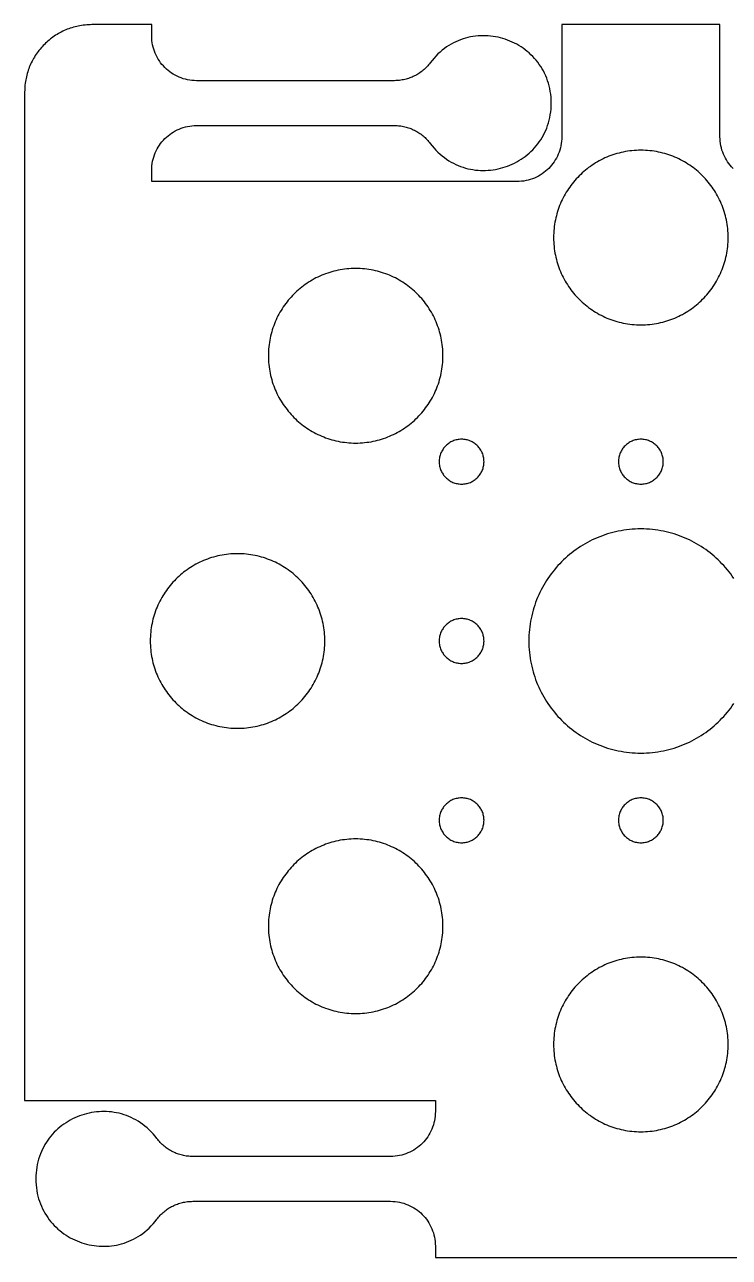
# Model space of a CAD drawing. Extents: x -13 to 43.9, y 40.3 to 95.3.
# Drawn here: x -13 to 18.4, y 40.3 to 95.3 of the extents above; entities that cross this region are included whole.
import ezdxf

# ---------------------------------------------------------------- set-up
doc = ezdxf.new("R2010")
doc.units = 0
doc.layers.get('0').update_dxf_attribs({"linetype": 'CONTINUOUS'})

msp = doc.modelspace()

# ---------------------------------------------------------------- linework, layer by layer
at = {"color": 7}
for points in [[(-7.328427, 94.749997), (-7.328427, 95.249997), (-10, 95.25)], [(5.328427, 40.750007), (5.328427, 40.250007), (33.896, 40.250007), (33.896, 47.250007), (40.796, 47.250007), (40.796, 60.300007), (43.896, 60.300007), (43.896, 75.200007), (40.796, 75.200007), (40.796, 95.250007), (36.328427, 95.250007), (36.328427, 94.750007)], [(18.028427, 90.250004), (18.028427, 95.250004), (10.971573, 95.250004), (10.971573, 90.250004)], [(3.5, 92.75), (-5.328427, 92.75)], [(-13, 92.25), (-13, 47.25), (5.328427, 47.25), (5.328427, 46.75)], [(-5.328427, 90.749997), (3.5, 90.749997)], [(8.971573, 88.25), (-7.328427, 88.25), (-7.328427, 88.75)], [(3.328427, 44.75), (-5.5, 44.75)], [(-5.5, 42.750004), (3.328427, 42.750004)]]:
    msp.add_lwpolyline(points, dxfattribs=at)
for points in [[(18.394997, 85.749997), (18.395, 85.75)], [(5.667078, 80.477922), (5.667078, 80.477922)], [(7.5, 75.75), (7.5, 75.75)], [(15.5, 75.75), (15.5, 75.75)], [(0.395, 67.75), (0.395, 67.75)], [(7.5, 67.75), (7.5, 67.75)], [(7.5, 59.75), (7.5, 59.75)], [(15.5, 59.75), (15.5, 59.75)], [(5.667078, 55.022078), (5.667078, 55.022078)], [(18.394997, 49.75), (18.395, 49.75)]]:
    msp.add_lwpolyline(points, close=True, dxfattribs=at)
for points in [[(-10.604605, 95.18905), (-10.799897, 95.14909), (-10.988278, 95.09015), (-11.167735, 95.014244)], [(-10, 95.25), (-10.207107, 95.25), (-10.409312, 95.22901), (-10.604605, 95.18905)], [(-11.677328, 94.737646), (-11.836929, 94.629822), (-11.985597, 94.507043), (-12.12132, 94.371319)], [(-11.167735, 95.014244), (-11.347193, 94.938344), (-11.517727, 94.84547), (-11.677328, 94.737646)], [(-7.287794, 94.346927), (-7.314436, 94.477122), (-7.328427, 94.611926), (-7.328427, 94.749997)], [(6.673581, 94.647297), (6.379921, 94.565003), (6.094656, 94.434852), (5.828741, 94.253188)], [(7.568788, 94.754269), (7.269295, 94.76403), (6.967241, 94.729592), (6.673581, 94.647297)], [(8.44863, 94.596045), (8.165214, 94.690545), (7.868282, 94.744508), (7.568788, 94.754269)], [(-12.12132, 94.371319), (-12.257044, 94.235596), (-12.379823, 94.086928), (-12.487647, 93.927327)], [(-7.171257, 93.971507), (-7.22186, 94.091145), (-7.261152, 94.216732), (-7.287794, 94.346927)], [(5.828741, 94.253188), (5.562826, 94.071524), (5.31626, 93.838347), (5.1, 93.55)], [(9.247375, 94.194565), (9.001946, 94.366496), (8.732046, 94.501542), (8.44863, 94.596045)], [(9.899289, 93.57177), (9.71376, 93.813816), (9.492803, 94.022633), (9.247375, 94.194565)], [(-12.487647, 93.927327), (-12.595471, 93.767726), (-12.688341, 93.597192), (-12.764245, 93.417734)], [(-6.986859, 93.631778), (-7.058742, 93.738179), (-7.120655, 93.851868), (-7.171257, 93.971507)], [(-6.742641, 93.335783), (-6.833123, 93.426263), (-6.914976, 93.525377), (-6.986859, 93.631778)], [(5.1, 93.55), (5.052786, 93.487049), (5.002212, 93.427335), (4.948626, 93.371033)], [(10.338642, 92.749601), (10.234921, 93.054448), (10.084819, 93.329724), (9.899289, 93.57177)], [(-12.764245, 93.417734), (-12.840145, 93.238277), (-12.899088, 93.049896), (-12.939051, 92.854604)], [(-6.446646, 93.091566), (-6.553047, 93.163446), (-6.652159, 93.245301), (-6.742641, 93.335783)], [(-6.106917, 92.907167), (-6.226556, 92.957767), (-6.340246, 93.019683), (-6.446646, 93.091566)], [(4.394427, 92.961146), (4.325903, 92.926886), (4.255411, 92.896556), (4.183301, 92.870336)], [(4.59375, 93.075561), (4.529509, 93.033601), (4.462952, 92.995411), (4.394427, 92.961146)], [(4.77918, 93.212539), (4.719918, 93.163235), (4.657991, 93.117518), (4.59375, 93.075561)], [(4.948626, 93.371033), (4.89504, 93.314732), (4.838442, 93.261842), (4.77918, 93.212539)], [(-12.939051, 92.854604), (-12.979013, 92.659312), (-13, 92.457107), (-13, 92.25)], [(-5.731497, 92.79063), (-5.861692, 92.81727), (-5.987279, 92.85656), (-6.106917, 92.907167)], [(-5.328427, 92.75), (-5.466498, 92.75), (-5.601302, 92.76399), (-5.731497, 92.79063)], [(3.733998, 92.763716), (3.656805, 92.754631), (3.578689, 92.75), (3.5, 92.75)], [(3.962461, 92.804176), (3.887461, 92.786346), (3.811191, 92.772806), (3.733998, 92.763716)], [(4.183301, 92.870336), (4.111191, 92.844116), (4.037461, 92.822006), (3.962461, 92.804176)], [(10.4997, 91.75), (10.4997, 92.110335), (10.44236, 92.444754), (10.338642, 92.749601)], [(10.338642, 90.750399), (10.442362, 91.055246), (10.4997, 91.389665), (10.4997, 91.75)], [(9.899289, 89.92823), (10.084819, 90.170276), (10.234921, 90.445552), (10.338642, 90.750399)], [(-6.742641, 90.164214), (-6.652159, 90.254694), (-6.553047, 90.336549), (-6.446646, 90.408431)], [(-6.446646, 90.408431), (-6.340245, 90.480311), (-6.226556, 90.542227), (-6.106917, 90.59283)], [(-6.106917, 90.59283), (-5.987279, 90.64343), (-5.861692, 90.68272), (-5.731497, 90.709367)], [(-5.731497, 90.709367), (-5.601302, 90.736007), (-5.466498, 90.749997), (-5.328427, 90.749997)], [(3.5, 90.749997), (3.578689, 90.749997), (3.656805, 90.745397), (3.733998, 90.736277)], [(3.733998, 90.736277), (3.811191, 90.727177), (3.887461, 90.713647), (3.962461, 90.695817)], [(3.962461, 90.695817), (4.037461, 90.677987), (4.111191, 90.655877), (4.183301, 90.629657)], [(4.183301, 90.629657), (4.255411, 90.603437), (4.325903, 90.573107), (4.394427, 90.538847)], [(4.394427, 90.538847), (4.462951, 90.504587), (4.529509, 90.466387), (4.59375, 90.424432)], [(4.59375, 90.424432), (4.657991, 90.382472), (4.719918, 90.336762), (4.77918, 90.287454)], [(4.77918, 90.287454), (4.838442, 90.238154), (4.89504, 90.185261), (4.948626, 90.12896)], [(10.971573, 90.250004), (10.971573, 90.111933), (10.957583, 89.977129), (10.930943, 89.846934)], [(18.069057, 89.846934), (18.042417, 89.977129), (18.028427, 90.111933), (18.028427, 90.250004)], [(-7.171257, 89.52849), (-7.120654, 89.648129), (-7.058741, 89.761818), (-6.986858, 89.868219)], [(-6.986858, 89.868219), (-6.914975, 89.97462), (-6.833123, 90.073731), (-6.742641, 90.164214)], [(4.948626, 90.12896), (5.002212, 90.072665), (5.052786, 90.012951), (5.1, 89.95)], [(5.1, 89.95), (5.31626, 89.661653), (5.562826, 89.428476), (5.828741, 89.246812)], [(9.247375, 89.305435), (9.492803, 89.477367), (9.71376, 89.686184), (9.899289, 89.92823)], [(10.930943, 89.846934), (10.904303, 89.716739), (10.865013, 89.591152), (10.814406, 89.471514)], [(18.185594, 89.471514), (18.134994, 89.591152), (18.095694, 89.716739), (18.069057, 89.846934)], [(-7.328427, 88.75), (-7.328427, 88.888071), (-7.314436, 89.022875), (-7.287794, 89.15307)], [(-7.287794, 89.15307), (-7.261152, 89.283265), (-7.22186, 89.408852), (-7.171257, 89.52849)], [(5.828741, 89.246812), (6.094656, 89.065148), (6.379921, 88.934997), (6.673581, 88.852703)], [(8.44863, 88.903955), (8.732046, 88.998455), (9.001946, 89.133504), (9.247375, 89.305435)], [(10.630007, 89.131785), (10.558127, 89.025384), (10.476272, 88.926273), (10.385789, 88.83579)], [(10.814406, 89.471514), (10.763806, 89.351875), (10.70189, 89.238186), (10.630007, 89.131785)], [(12.98389, 89.338915), (12.750895, 89.240365), (12.529484, 89.11979), (12.322268, 88.979798)], [(13.715022, 89.56587), (13.461467, 89.51399), (13.216886, 89.437463), (12.98389, 89.338915)], [(14.5, 89.645), (14.231106, 89.645), (13.968577, 89.61775), (13.715022, 89.56587)], [(15.284981, 89.565867), (15.031423, 89.617752), (14.768894, 89.645), (14.5, 89.645)], [(16.016113, 89.338912), (15.783117, 89.437462), (15.538536, 89.513983), (15.284981, 89.565867)], [(16.677735, 88.979795), (16.470519, 89.119787), (16.249108, 89.240363), (16.016113, 89.338912)], [(18.369993, 89.131785), (18.298113, 89.238186), (18.236197, 89.351875), (18.185594, 89.471514)], [(18.614211, 88.83579), (18.523731, 88.92627), (18.441876, 89.025384), (18.369993, 89.131785)], [(6.673581, 88.852703), (6.967241, 88.770413), (7.269295, 88.73597), (7.568788, 88.745731)], [(7.568788, 88.745731), (7.868282, 88.755531), (8.165214, 88.809451), (8.44863, 88.903955)], [(10.089795, 88.591573), (9.983391, 88.519686), (9.869701, 88.457773), (9.750063, 88.40717)], [(10.385789, 88.83579), (10.295309, 88.74531), (10.196196, 88.663455), (10.089795, 88.591573)], [(12.322268, 88.979798), (12.115053, 88.839806), (11.922033, 88.680398), (11.745819, 88.504184)], [(17.254184, 88.504181), (17.07797, 88.680395), (16.88495, 88.839803), (16.677735, 88.979795)], [(9.374643, 88.290633), (9.244447, 88.263991), (9.109644, 88.25), (8.971573, 88.25)], [(9.750063, 88.40717), (9.630425, 88.356567), (9.504838, 88.317275), (9.374643, 88.290633)], [(11.745819, 88.504184), (11.569605, 88.327967), (11.410197, 88.134947), (11.270205, 87.927732)], [(17.729798, 87.927732), (17.589806, 88.134947), (17.430398, 88.327967), (17.254184, 88.504181)], [(11.270205, 87.927732), (11.130213, 87.720516), (11.009637, 87.499105), (10.911088, 87.26611)], [(18.088915, 87.26611), (17.990365, 87.499105), (17.86979, 87.720516), (17.729798, 87.927732)], [(10.911088, 87.26611), (10.81254, 87.033114), (10.736017, 86.788533), (10.684133, 86.534978)], [(18.31587, 86.534978), (18.26399, 86.788533), (18.187463, 87.033114), (18.088915, 87.26611)], [(10.684133, 86.534978), (10.632248, 86.281423), (10.605, 86.018894), (10.605, 85.75)], [(18.395, 85.75), (18.395, 86.018894), (18.36775, 86.281423), (18.31587, 86.534978)], [(10.605, 85.75), (10.605, 85.481106), (10.63225, 85.218577), (10.68413, 84.965022)], [(18.315867, 84.965019), (18.367747, 85.218574), (18.394997, 85.481103), (18.394997, 85.749997)], [(10.68413, 84.965022), (10.73601, 84.711467), (10.812537, 84.466886), (10.911085, 84.23389)], [(18.088912, 84.233887), (18.187462, 84.466883), (18.263983, 84.711464), (18.315867, 84.965019)], [(0.987099, 84.293789), (0.733544, 84.241909), (0.488963, 84.165382), (0.255968, 84.066834)], [(1.772078, 84.372919), (1.503184, 84.372919), (1.240654, 84.345669), (0.987099, 84.293789)], [(2.557056, 84.293789), (2.303501, 84.345669), (2.040971, 84.372919), (1.772078, 84.372919)], [(3.288187, 84.066834), (3.055192, 84.165384), (2.810611, 84.241905), (2.557056, 84.293789)], [(10.911085, 84.23389), (11.009635, 84.000895), (11.13021, 83.779484), (11.270202, 83.572268)], [(17.729795, 83.572265), (17.869787, 83.779481), (17.990363, 84.000892), (18.088912, 84.233887)], [(-0.405654, 83.707717), (-0.612869, 83.567725), (-0.805889, 83.408317), (-0.982103, 83.232103)], [(0.255968, 84.066834), (0.022972, 83.968284), (-0.198439, 83.847709), (-0.405654, 83.707717)], [(3.949809, 83.707717), (3.742594, 83.847709), (3.521183, 83.968285), (3.288187, 84.066834)], [(4.526258, 83.232103), (4.350044, 83.408317), (4.157024, 83.567725), (3.949809, 83.707717)], [(-0.982103, 83.232103), (-1.158317, 83.055889), (-1.317726, 82.862869), (-1.457718, 82.655654)], [(5.001873, 82.655654), (4.861881, 82.862869), (4.702472, 83.055889), (4.526258, 83.232103)], [(11.270202, 83.572268), (11.410194, 83.365053), (11.569602, 83.172033), (11.745816, 82.995819)], [(17.254181, 82.995816), (17.430395, 83.17203), (17.589803, 83.36505), (17.729795, 83.572265)], [(-1.457718, 82.655654), (-1.59771, 82.448438), (-1.718285, 82.227027), (-1.816834, 81.994032)], [(5.360989, 81.994032), (5.26244, 82.227027), (5.141865, 82.448438), (5.001873, 82.655654)], [(11.745816, 82.995819), (11.92203, 82.819605), (12.11505, 82.660197), (12.322265, 82.520205)], [(12.322265, 82.520205), (12.529481, 82.380213), (12.750892, 82.259637), (12.983887, 82.161088)], [(16.01611, 82.161085), (16.249105, 82.259635), (16.470516, 82.38021), (16.677732, 82.520202)], [(16.677732, 82.520202), (16.884947, 82.660194), (17.077967, 82.819602), (17.254181, 82.995816)], [(-1.816834, 81.994032), (-1.915383, 81.761036), (-1.991905, 81.516455), (-2.04379, 81.2629)], [(5.587945, 81.2629), (5.53606, 81.516455), (5.459538, 81.761036), (5.360989, 81.994032)], [(12.983887, 82.161088), (13.216883, 82.062538), (13.461464, 81.986017), (13.715019, 81.934133)], [(15.284978, 81.93413), (15.538533, 81.98601), (15.783114, 82.062537), (16.01611, 82.161085)], [(13.715019, 81.934133), (13.968577, 81.882248), (14.231106, 81.855), (14.5, 81.855)], [(14.5, 81.855), (14.768894, 81.855), (15.031423, 81.88225), (15.284978, 81.93413)], [(-2.04379, 81.2629), (-2.095675, 81.009345), (-2.122923, 80.746816), (-2.122923, 80.477922)], [(5.667078, 80.477922), (5.667078, 80.746816), (5.63983, 81.009345), (5.587945, 81.2629)], [(-2.122923, 80.477922), (-2.122923, 80.209028), (-2.095675, 79.946499), (-2.04379, 79.692944)], [(5.587945, 79.692944), (5.63983, 79.946499), (5.667078, 80.209028), (5.667078, 80.477922)], [(-2.04379, 79.692944), (-1.991905, 79.439389), (-1.915383, 79.194808), (-1.816834, 78.961812)], [(5.360989, 78.961812), (5.459538, 79.194808), (5.53606, 79.439389), (5.587945, 79.692944)], [(-1.816834, 78.961812), (-1.718285, 78.728817), (-1.59771, 78.507406), (-1.457718, 78.30019)], [(5.001873, 78.30019), (5.141865, 78.507406), (5.26244, 78.728817), (5.360989, 78.961812)], [(-1.457718, 78.30019), (-1.317726, 78.092975), (-1.158317, 77.899955), (-0.982103, 77.723741)], [(4.526258, 77.723741), (4.702473, 77.899955), (4.861881, 78.092975), (5.001873, 78.30019)], [(-0.982103, 77.723741), (-0.805889, 77.547527), (-0.612869, 77.388119), (-0.405654, 77.248127)], [(3.949809, 77.248127), (4.157024, 77.388119), (4.350044, 77.547527), (4.526258, 77.723741)], [(-0.405654, 77.248127), (-0.198439, 77.108135), (0.022972, 76.987559), (0.255968, 76.88901)], [(3.288187, 76.88901), (3.521183, 76.98756), (3.742594, 77.108135), (3.949809, 77.248127)], [(0.255968, 76.88901), (0.488963, 76.79046), (0.733544, 76.713939), (0.987099, 76.662055)], [(0.987099, 76.662055), (1.240654, 76.610175), (1.503184, 76.582925), (1.772078, 76.582925)], [(1.772078, 76.582925), (2.040971, 76.582925), (2.303501, 76.610175), (2.557056, 76.662055)], [(2.557056, 76.662055), (2.810611, 76.713935), (3.055192, 76.790462), (3.288187, 76.88901)], [(5.792893, 76.457101), (5.747652, 76.411861), (5.706725, 76.362301), (5.670784, 76.309104)], [(5.940891, 76.57921), (5.88769, 76.54327), (5.838134, 76.50234), (5.792893, 76.457101)], [(6.110755, 76.67141), (6.050936, 76.64611), (5.994091, 76.61515), (5.940891, 76.57921)], [(6.298465, 76.72968), (6.233367, 76.71636), (6.170574, 76.69671), (6.110755, 76.67141)], [(6.5, 76.75), (6.430964, 76.75), (6.363563, 76.743), (6.298465, 76.72968)], [(6.701535, 76.729686), (6.636437, 76.743004), (6.569036, 76.75), (6.5, 76.75)], [(6.889245, 76.671416), (6.829426, 76.696716), (6.766633, 76.716366), (6.701535, 76.729686)], [(7.05911, 76.579216), (7.00591, 76.615156), (6.949065, 76.646116), (6.889245, 76.671416)], [(7.207107, 76.457107), (7.161866, 76.502347), (7.11231, 76.543277), (7.05911, 76.579216)], [(7.329216, 76.30911), (7.293275, 76.36231), (7.252348, 76.411866), (7.207107, 76.457107)], [(13.792893, 76.457101), (13.747653, 76.411861), (13.706723, 76.362301), (13.670784, 76.309104)], [(13.94089, 76.57921), (13.88769, 76.54327), (13.838134, 76.50234), (13.792893, 76.457101)], [(14.110755, 76.67141), (14.050935, 76.64611), (13.994091, 76.61515), (13.94089, 76.57921)], [(14.298465, 76.72968), (14.233365, 76.71636), (14.170574, 76.69671), (14.110755, 76.67141)], [(14.5, 76.75), (14.43096, 76.75), (14.363563, 76.743), (14.298465, 76.72968)], [(14.701529, 76.729686), (14.636437, 76.743004), (14.569036, 76.75), (14.5, 76.75)], [(14.889239, 76.671416), (14.829419, 76.696716), (14.766626, 76.716366), (14.701529, 76.729686)], [(15.059104, 76.579216), (15.005904, 76.615156), (14.949058, 76.646116), (14.889239, 76.671416)], [(15.207101, 76.457107), (15.161861, 76.502347), (15.112301, 76.543277), (15.059104, 76.579216)], [(15.32921, 76.30911), (15.29327, 76.36231), (15.25234, 76.411866), (15.207101, 76.457107)], [(5.520316, 75.951529), (5.506996, 75.886437), (5.5, 75.819036), (5.5, 75.75)], [(5.578585, 76.139239), (5.553284, 76.079419), (5.533637, 76.016626), (5.520316, 75.951529)], [(5.670784, 76.309104), (5.634843, 76.255904), (5.603886, 76.199058), (5.578585, 76.139239)], [(7.421415, 76.139245), (7.396114, 76.199065), (7.365157, 76.255909), (7.329216, 76.30911)], [(7.479684, 75.951535), (7.466363, 76.016635), (7.446717, 76.079426), (7.421415, 76.139245)], [(7.5, 75.75), (7.5, 75.81904), (7.493, 75.886437), (7.479684, 75.951535)], [(13.520314, 75.951529), (13.506996, 75.886437), (13.5, 75.819036), (13.5, 75.75)], [(13.578584, 76.139239), (13.553284, 76.079419), (13.533634, 76.016626), (13.520314, 75.951529)], [(13.670784, 76.309104), (13.634844, 76.255904), (13.603884, 76.199058), (13.578584, 76.139239)], [(15.42141, 76.139245), (15.39611, 76.199065), (15.36515, 76.255909), (15.32921, 76.30911)], [(15.47968, 75.951535), (15.46636, 76.016635), (15.44671, 76.079426), (15.42141, 76.139245)], [(15.5, 75.75), (15.5, 75.81904), (15.493, 75.886437), (15.47968, 75.951535)], [(5.5, 75.75), (5.5, 75.68096), (5.507, 75.613563), (5.520316, 75.548465)], [(5.520316, 75.548465), (5.533637, 75.483365), (5.553283, 75.420574), (5.578585, 75.360755)], [(5.578585, 75.360755), (5.603886, 75.300935), (5.634843, 75.244091), (5.670784, 75.19089)], [(7.329216, 75.190896), (7.365157, 75.244096), (7.396114, 75.300942), (7.421415, 75.360761)], [(7.421415, 75.360761), (7.446716, 75.420581), (7.466363, 75.483374), (7.479684, 75.548471)], [(7.479684, 75.548471), (7.493004, 75.613563), (7.5, 75.680964), (7.5, 75.75)], [(13.5, 75.75), (13.5, 75.68096), (13.507, 75.613563), (13.52032, 75.548465)], [(13.52032, 75.548465), (13.53364, 75.483365), (13.55329, 75.420574), (13.57859, 75.360755)], [(13.57859, 75.360755), (13.60389, 75.300935), (13.63485, 75.244091), (13.67079, 75.19089)], [(15.329216, 75.190896), (15.365156, 75.244096), (15.396116, 75.300942), (15.421416, 75.360761)], [(15.421416, 75.360761), (15.446716, 75.420581), (15.466366, 75.483374), (15.479686, 75.548471)], [(15.479686, 75.548471), (15.493004, 75.613563), (15.5, 75.680964), (15.5, 75.75)], [(5.670784, 75.19089), (5.706725, 75.13769), (5.747652, 75.088134), (5.792893, 75.042893)], [(5.792893, 75.042893), (5.838134, 74.997653), (5.88769, 74.956723), (5.94089, 74.920784)], [(5.94089, 74.920784), (5.99409, 74.884844), (6.050935, 74.853884), (6.110755, 74.828584)], [(6.110755, 74.828584), (6.170574, 74.803284), (6.233367, 74.783634), (6.298465, 74.770314)], [(6.701535, 74.77032), (6.766633, 74.78364), (6.829426, 74.80329), (6.889245, 74.82859)], [(6.889245, 74.82859), (6.949064, 74.85389), (7.005909, 74.88485), (7.059109, 74.92079)], [(7.059109, 74.92079), (7.11231, 74.95673), (7.161866, 74.99766), (7.207107, 75.042899)], [(7.207107, 75.042899), (7.252348, 75.088139), (7.293275, 75.137699), (7.329216, 75.190896)], [(13.67079, 75.19089), (13.70673, 75.13769), (13.74766, 75.088134), (13.792899, 75.042893)], [(13.792899, 75.042893), (13.838139, 74.997653), (13.887699, 74.956723), (13.940896, 74.920784)], [(13.940896, 74.920784), (13.994096, 74.884844), (14.050942, 74.853884), (14.110761, 74.828584)], [(14.110761, 74.828584), (14.170581, 74.803284), (14.233374, 74.783634), (14.298471, 74.770314)], [(14.701535, 74.77032), (14.766635, 74.78364), (14.829426, 74.80329), (14.889245, 74.82859)], [(14.889245, 74.82859), (14.949065, 74.85389), (15.005909, 74.88485), (15.05911, 74.92079)], [(15.05911, 74.92079), (15.11231, 74.95673), (15.161866, 74.99766), (15.207107, 75.042899)], [(15.207107, 75.042899), (15.252347, 75.088139), (15.293277, 75.137699), (15.329216, 75.190896)], [(6.298465, 74.770314), (6.363563, 74.756996), (6.430964, 74.75), (6.5, 74.75)], [(6.5, 74.75), (6.569036, 74.75), (6.636437, 74.757), (6.701535, 74.77032)], [(14.298471, 74.770314), (14.363563, 74.756996), (14.430964, 74.75), (14.5, 74.75)], [(14.5, 74.75), (14.56904, 74.75), (14.636437, 74.757), (14.701535, 74.77032)], [(13.492326, 72.648418), (13.166838, 72.581818), (12.85287, 72.483582), (12.553774, 72.357075)], [(14.5, 72.75), (14.154822, 72.75), (13.817814, 72.71502), (13.492326, 72.648418)], [(15.507674, 72.648418), (15.182186, 72.715022), (14.845178, 72.75), (14.5, 72.75)], [(16.446226, 72.357075), (16.14713, 72.483582), (15.833162, 72.581813), (15.507674, 72.648418)], [(12.553774, 72.357075), (12.254678, 72.230568), (11.970454, 72.075786), (11.704452, 71.896079)], [(17.295548, 71.896079), (17.029546, 72.075786), (16.745322, 72.230568), (16.446226, 72.357075)], [(-4.284978, 71.56587), (-4.538533, 71.51399), (-4.783114, 71.437463), (-5.01611, 71.338915)], [(-3.5, 71.645), (-3.768894, 71.645), (-4.031423, 71.61775), (-4.284978, 71.56587)], [(-2.715022, 71.565867), (-2.968577, 71.617752), (-3.231106, 71.645), (-3.5, 71.645)], [(-1.98389, 71.338912), (-2.216886, 71.437462), (-2.461467, 71.513983), (-2.715022, 71.565867)], [(11.704452, 71.896079), (11.438451, 71.716371), (11.190672, 71.511739), (10.964466, 71.285534)], [(18.035534, 71.285534), (17.809328, 71.511739), (17.561549, 71.716371), (17.295548, 71.896079)], [(-5.677732, 70.979798), (-5.884947, 70.839806), (-6.077967, 70.680398), (-6.254181, 70.504184)], [(-5.01611, 71.338915), (-5.249105, 71.240365), (-5.470516, 71.11979), (-5.677732, 70.979798)], [(-1.322269, 70.979795), (-1.529484, 71.119787), (-1.750895, 71.240363), (-1.98389, 71.338912)], [(-0.745819, 70.504181), (-0.922033, 70.680395), (-1.115053, 70.839803), (-1.322269, 70.979795)], [(10.964466, 71.285534), (10.738261, 71.059328), (10.533629, 70.811549), (10.353921, 70.545548)], [(18.646079, 70.545548), (18.466371, 70.811549), (18.261739, 71.059328), (18.035534, 71.285534)], [(-6.254181, 70.504184), (-6.430395, 70.327967), (-6.589803, 70.134947), (-6.729795, 69.927732)], [(-0.270205, 69.927732), (-0.410197, 70.134947), (-0.569605, 70.327967), (-0.745819, 70.504181)], [(10.353921, 70.545548), (10.174214, 70.279546), (10.019432, 69.995322), (9.892925, 69.696226)], [(-6.729795, 69.927732), (-6.869787, 69.720516), (-6.990363, 69.499105), (-7.088912, 69.26611)], [(0.088912, 69.26611), (-0.009637, 69.499105), (-0.130213, 69.720516), (-0.270205, 69.927732)], [(9.892925, 69.696226), (9.766418, 69.39713), (9.668187, 69.083162), (9.601582, 68.757674)], [(-7.088912, 69.26611), (-7.187461, 69.033114), (-7.263983, 68.788533), (-7.315867, 68.534978)], [(0.315867, 68.534978), (0.263982, 68.788533), (0.18746, 69.033114), (0.088912, 69.26611)], [(9.601582, 68.757674), (9.534978, 68.432186), (9.5, 68.095178), (9.5, 67.75)], [(-7.315867, 68.534978), (-7.367752, 68.281423), (-7.395, 68.018894), (-7.395, 67.75)], [(0.395, 67.75), (0.395, 68.018894), (0.367752, 68.281423), (0.315867, 68.534978)], [(5.670784, 68.309104), (5.634843, 68.255904), (5.603886, 68.199058), (5.578585, 68.139239)], [(5.792893, 68.457101), (5.747652, 68.411861), (5.706725, 68.362301), (5.670784, 68.309104)], [(5.940891, 68.57921), (5.88769, 68.54327), (5.838134, 68.50234), (5.792893, 68.457101)], [(6.110755, 68.67141), (6.050936, 68.64611), (5.994091, 68.61515), (5.940891, 68.57921)], [(6.298465, 68.72968), (6.233367, 68.71636), (6.170574, 68.69671), (6.110755, 68.67141)], [(6.5, 68.75), (6.430964, 68.75), (6.363563, 68.743), (6.298465, 68.72968)], [(6.701535, 68.729686), (6.636437, 68.743004), (6.569036, 68.75), (6.5, 68.75)], [(6.889245, 68.671416), (6.829426, 68.696716), (6.766633, 68.716366), (6.701535, 68.729686)], [(7.05911, 68.579216), (7.00591, 68.615156), (6.949065, 68.646116), (6.889245, 68.671416)], [(7.207107, 68.457107), (7.161866, 68.502347), (7.11231, 68.543277), (7.05911, 68.579216)], [(7.329216, 68.30911), (7.293275, 68.36231), (7.252348, 68.411866), (7.207107, 68.457107)], [(7.421415, 68.139245), (7.396114, 68.199065), (7.365157, 68.255909), (7.329216, 68.30911)], [(-7.395, 67.75), (-7.395, 67.481106), (-7.367752, 67.218577), (-7.315867, 66.965022)], [(0.315867, 66.965022), (0.367752, 67.218577), (0.395, 67.481106), (0.395, 67.75)], [(5.520316, 67.951529), (5.506996, 67.886437), (5.5, 67.819036), (5.5, 67.75)], [(5.5, 67.75), (5.5, 67.68096), (5.507, 67.613563), (5.520316, 67.548465)], [(5.578585, 68.139239), (5.553284, 68.079419), (5.533637, 68.016626), (5.520316, 67.951529)], [(7.479684, 67.951535), (7.466363, 68.016635), (7.446717, 68.079426), (7.421415, 68.139245)], [(7.5, 67.75), (7.5, 67.81904), (7.493, 67.886437), (7.479684, 67.951535)], [(7.479684, 67.548471), (7.493004, 67.613563), (7.5, 67.680964), (7.5, 67.75)], [(9.5, 67.75), (9.5, 67.404822), (9.534978, 67.067814), (9.601582, 66.742326)], [(5.520316, 67.548465), (5.533637, 67.483365), (5.553283, 67.420574), (5.578585, 67.360755)], [(5.578585, 67.360755), (5.603886, 67.300935), (5.634843, 67.244091), (5.670784, 67.19089)], [(5.670784, 67.19089), (5.706725, 67.13769), (5.747652, 67.088134), (5.792893, 67.042893)], [(7.207107, 67.042899), (7.252348, 67.088139), (7.293275, 67.137699), (7.329216, 67.190896)], [(7.329216, 67.190896), (7.365157, 67.244096), (7.396114, 67.300942), (7.421415, 67.360761)], [(7.421415, 67.360761), (7.446716, 67.420581), (7.466363, 67.483374), (7.479684, 67.548471)], [(-7.315867, 66.965022), (-7.263982, 66.711467), (-7.18746, 66.466886), (-7.088911, 66.23389)], [(0.088912, 66.23389), (0.18746, 66.466886), (0.263983, 66.711467), (0.315867, 66.965022)], [(5.792893, 67.042893), (5.838134, 66.997653), (5.88769, 66.956723), (5.94089, 66.920784)], [(5.94089, 66.920784), (5.99409, 66.884844), (6.050935, 66.853884), (6.110755, 66.828584)], [(6.110755, 66.828584), (6.170574, 66.803284), (6.233367, 66.783634), (6.298465, 66.770314)], [(6.298465, 66.770314), (6.363563, 66.756996), (6.430964, 66.75), (6.5, 66.75)], [(6.5, 66.75), (6.569036, 66.75), (6.636437, 66.757), (6.701535, 66.77032)], [(6.701535, 66.77032), (6.766633, 66.78364), (6.829426, 66.80329), (6.889245, 66.82859)], [(6.889245, 66.82859), (6.949064, 66.85389), (7.005909, 66.88485), (7.059109, 66.92079)], [(7.059109, 66.92079), (7.11231, 66.95673), (7.161866, 66.99766), (7.207107, 67.042899)], [(9.601582, 66.742326), (9.668187, 66.416838), (9.766418, 66.10287), (9.892925, 65.803774)], [(-7.088911, 66.23389), (-6.990362, 66.000895), (-6.869787, 65.779484), (-6.729795, 65.572268)], [(-0.270205, 65.572268), (-0.130213, 65.779484), (-0.009637, 66.000895), (0.088912, 66.23389)], [(-6.729795, 65.572268), (-6.589803, 65.365053), (-6.430395, 65.172033), (-6.254181, 64.995819)], [(-0.745819, 64.995819), (-0.569605, 65.172033), (-0.410197, 65.365053), (-0.270205, 65.572268)], [(9.892925, 65.803774), (10.019432, 65.504678), (10.174214, 65.220454), (10.353921, 64.954452)], [(-6.254181, 64.995819), (-6.077966, 64.819605), (-5.884947, 64.660197), (-5.677731, 64.520205)], [(-1.322269, 64.520205), (-1.115053, 64.660197), (-0.922033, 64.819605), (-0.745819, 64.995819)], [(10.353921, 64.954452), (10.533629, 64.688451), (10.738261, 64.440672), (10.964466, 64.214466)], [(18.035534, 64.214466), (18.261739, 64.440672), (18.466371, 64.688451), (18.646079, 64.954452)], [(-5.677731, 64.520205), (-5.470516, 64.380213), (-5.249105, 64.259637), (-5.016109, 64.161088)], [(-1.98389, 64.161089), (-1.750895, 64.259638), (-1.529484, 64.380213), (-1.322269, 64.520205)], [(-5.016109, 64.161088), (-4.783114, 64.062539), (-4.538533, 63.986017), (-4.284978, 63.934133)], [(-4.284978, 63.934133), (-4.031423, 63.882248), (-3.768894, 63.855), (-3.5, 63.855)], [(-3.5, 63.855), (-3.231106, 63.855), (-2.968577, 63.882248), (-2.715022, 63.934133)], [(-2.715022, 63.934133), (-2.461467, 63.986018), (-2.216886, 64.06254), (-1.98389, 64.161089)], [(10.964466, 64.214466), (11.190672, 63.988261), (11.438451, 63.783629), (11.704452, 63.603921)], [(17.295548, 63.603921), (17.561549, 63.783629), (17.809328, 63.988261), (18.035534, 64.214466)], [(11.704452, 63.603921), (11.970454, 63.424214), (12.254678, 63.269432), (12.553774, 63.142925)], [(16.446226, 63.142925), (16.745322, 63.269432), (17.029546, 63.424214), (17.295548, 63.603921)], [(12.553774, 63.142925), (12.85287, 63.016418), (13.166838, 62.918187), (13.492326, 62.851582)], [(13.492326, 62.851582), (13.817814, 62.784978), (14.154822, 62.75), (14.5, 62.75)], [(14.5, 62.75), (14.845178, 62.75), (15.182186, 62.784978), (15.507674, 62.851582)], [(15.507674, 62.851582), (15.833162, 62.918186), (16.14713, 63.016418), (16.446226, 63.142925)], [(5.940891, 60.579216), (5.88769, 60.543274), (5.838134, 60.502348), (5.792893, 60.457107)], [(6.110755, 60.671415), (6.050936, 60.646114), (5.994091, 60.615157), (5.940891, 60.579216)], [(6.298465, 60.729684), (6.233367, 60.716363), (6.170574, 60.696716), (6.110755, 60.671415)], [(6.5, 60.75), (6.430964, 60.75), (6.363563, 60.743004), (6.298465, 60.729684)], [(6.701535, 60.729684), (6.636437, 60.743004), (6.569036, 60.75), (6.5, 60.75)], [(6.889245, 60.671415), (6.829426, 60.696716), (6.766633, 60.716363), (6.701535, 60.729684)], [(7.05911, 60.579216), (7.00591, 60.615157), (6.949065, 60.646114), (6.889245, 60.671415)], [(7.207107, 60.457107), (7.161866, 60.502348), (7.11231, 60.543275), (7.05911, 60.579216)], [(13.94089, 60.579216), (13.88769, 60.543275), (13.838134, 60.502348), (13.792893, 60.457107)], [(14.110755, 60.671415), (14.050935, 60.646114), (13.994091, 60.615157), (13.94089, 60.579216)], [(14.298465, 60.729684), (14.233365, 60.716363), (14.170574, 60.696717), (14.110755, 60.671415)], [(14.5, 60.75), (14.43096, 60.75), (14.363563, 60.743), (14.298465, 60.729684)], [(14.701529, 60.729684), (14.636437, 60.743004), (14.569036, 60.75), (14.5, 60.75)], [(14.889239, 60.671415), (14.829419, 60.696716), (14.766626, 60.716363), (14.701529, 60.729684)], [(15.059104, 60.579216), (15.005904, 60.615157), (14.949058, 60.646114), (14.889239, 60.671415)], [(15.207101, 60.457107), (15.161861, 60.502348), (15.112301, 60.543275), (15.059104, 60.579216)], [(5.520316, 59.951535), (5.506996, 59.886437), (5.5, 59.819036), (5.5, 59.75)], [(5.578585, 60.139245), (5.553284, 60.079426), (5.533637, 60.016632), (5.520316, 59.951535)], [(5.670784, 60.309109), (5.634843, 60.255909), (5.603886, 60.199064), (5.578585, 60.139245)], [(5.792893, 60.457107), (5.747652, 60.411866), (5.706726, 60.36231), (5.670784, 60.309109)], [(7.329216, 60.309109), (7.293275, 60.362309), (7.252348, 60.411866), (7.207107, 60.457107)], [(7.421415, 60.139245), (7.396114, 60.199064), (7.365157, 60.255909), (7.329216, 60.309109)], [(7.479684, 59.951535), (7.466363, 60.016633), (7.446717, 60.079426), (7.421415, 60.139245)], [(7.5, 59.75), (7.5, 59.819036), (7.493, 59.886437), (7.479684, 59.951535)], [(13.520314, 59.951535), (13.506996, 59.886437), (13.5, 59.819036), (13.5, 59.75)], [(13.578584, 60.139245), (13.553284, 60.079426), (13.533634, 60.016633), (13.520314, 59.951535)], [(13.670784, 60.30911), (13.634844, 60.25591), (13.603884, 60.199065), (13.578584, 60.139245)], [(13.792893, 60.457107), (13.747653, 60.411866), (13.706723, 60.36231), (13.670784, 60.30911)], [(15.32921, 60.309109), (15.29327, 60.362309), (15.25234, 60.411866), (15.207101, 60.457107)], [(15.42141, 60.139245), (15.39611, 60.199064), (15.36515, 60.255909), (15.32921, 60.309109)], [(15.47968, 59.951535), (15.46636, 60.016633), (15.44671, 60.079426), (15.42141, 60.139245)], [(15.5, 59.75), (15.5, 59.819036), (15.493, 59.886437), (15.47968, 59.951535)], [(5.5, 59.75), (5.5, 59.680964), (5.507, 59.613563), (5.520316, 59.548465)], [(5.520316, 59.548465), (5.533637, 59.483367), (5.553283, 59.420574), (5.578585, 59.360755)], [(7.421415, 59.360755), (7.446716, 59.420574), (7.466363, 59.483367), (7.479684, 59.548465)], [(7.479684, 59.548465), (7.493004, 59.613563), (7.5, 59.680964), (7.5, 59.75)], [(13.5, 59.75), (13.5, 59.680964), (13.507, 59.613563), (13.52032, 59.548465)], [(13.52032, 59.548465), (13.53364, 59.483367), (13.55329, 59.420574), (13.57859, 59.360755)], [(15.421416, 59.360755), (15.446716, 59.420574), (15.466366, 59.483367), (15.479686, 59.548465)], [(15.479686, 59.548465), (15.493004, 59.613563), (15.5, 59.680964), (15.5, 59.75)], [(1.772078, 58.917078), (1.503184, 58.917078), (1.240655, 58.88983), (0.9871, 58.837945)], [(2.557056, 58.837945), (2.303501, 58.88983), (2.040971, 58.917078), (1.772078, 58.917078)], [(5.578585, 59.360755), (5.603886, 59.300936), (5.634843, 59.244091), (5.670784, 59.19089)], [(5.670784, 59.19089), (5.706725, 59.13769), (5.747652, 59.088134), (5.792893, 59.042893)], [(5.792893, 59.042893), (5.838134, 58.997652), (5.88769, 58.956725), (5.94089, 58.920784)], [(5.94089, 58.920784), (5.99409, 58.884842), (6.050935, 58.853886), (6.110755, 58.828585)], [(6.889245, 58.828585), (6.949064, 58.853886), (7.005909, 58.884843), (7.059109, 58.920784)], [(7.059109, 58.920784), (7.11231, 58.956725), (7.161866, 58.997652), (7.207107, 59.042893)], [(7.207107, 59.042893), (7.252348, 59.088134), (7.293275, 59.13769), (7.329216, 59.19089)], [(7.329216, 59.19089), (7.365157, 59.24409), (7.396114, 59.300935), (7.421415, 59.360755)], [(13.57859, 59.360755), (13.60389, 59.300936), (13.63485, 59.244091), (13.67079, 59.19089)], [(13.67079, 59.19089), (13.70673, 59.13769), (13.74766, 59.088134), (13.792899, 59.042893)], [(13.792899, 59.042893), (13.838139, 58.997652), (13.887699, 58.956725), (13.940896, 58.920784)], [(13.940896, 58.920784), (13.994096, 58.884842), (14.050942, 58.853886), (14.110761, 58.828585)], [(14.889245, 58.828585), (14.949065, 58.853886), (15.005909, 58.884843), (15.05911, 58.920784)], [(15.05911, 58.920784), (15.11231, 58.956725), (15.161866, 58.997652), (15.207107, 59.042893)], [(15.207107, 59.042893), (15.252347, 59.088134), (15.293277, 59.13769), (15.329216, 59.19089)], [(15.329216, 59.19089), (15.365156, 59.24409), (15.396116, 59.300935), (15.421416, 59.360755)], [(0.255968, 58.610989), (0.022972, 58.512441), (-0.198438, 58.391865), (-0.405654, 58.251873)], [(0.9871, 58.837945), (0.733544, 58.78606), (0.488964, 58.709538), (0.255968, 58.610989)], [(3.288188, 58.610989), (3.055192, 58.709538), (2.810611, 58.78606), (2.557056, 58.837945)], [(3.949809, 58.251873), (3.742594, 58.391865), (3.521183, 58.512441), (3.288188, 58.610989)], [(6.110755, 58.828585), (6.170574, 58.803284), (6.233367, 58.783637), (6.298465, 58.770316)], [(6.298465, 58.770316), (6.363563, 58.756996), (6.430964, 58.75), (6.5, 58.75)], [(6.5, 58.75), (6.569036, 58.75), (6.636437, 58.757), (6.701535, 58.770316)], [(6.701535, 58.770316), (6.766633, 58.783637), (6.829426, 58.803283), (6.889245, 58.828585)], [(14.110761, 58.828585), (14.170581, 58.803284), (14.233374, 58.783637), (14.298471, 58.770316)], [(14.298471, 58.770316), (14.363563, 58.756996), (14.430964, 58.75), (14.5, 58.75)], [(14.5, 58.75), (14.56904, 58.75), (14.636437, 58.757), (14.701535, 58.770316)], [(14.701535, 58.770316), (14.766635, 58.783637), (14.829426, 58.803283), (14.889245, 58.828585)], [(-0.982103, 57.776259), (-1.158317, 57.600045), (-1.317725, 57.407025), (-1.457717, 57.199809)], [(-0.405654, 58.251873), (-0.612869, 58.111881), (-0.805889, 57.952473), (-0.982103, 57.776259)], [(4.526259, 57.776259), (4.350045, 57.952473), (4.157025, 58.111881), (3.949809, 58.251873)], [(5.001873, 57.199809), (4.861881, 57.407025), (4.702473, 57.600045), (4.526259, 57.776259)], [(-1.457717, 57.199809), (-1.597709, 56.992594), (-1.718285, 56.771183), (-1.816834, 56.538188)], [(5.360989, 56.538188), (5.262441, 56.771183), (5.141865, 56.992594), (5.001873, 57.199809)], [(-1.816834, 56.538188), (-1.915383, 56.305192), (-1.991905, 56.060611), (-2.043789, 55.807056)], [(5.587945, 55.807056), (5.53606, 56.060611), (5.459538, 56.305192), (5.360989, 56.538188)], [(-2.043789, 55.807056), (-2.095674, 55.553501), (-2.122923, 55.290972), (-2.122923, 55.022078)], [(5.667078, 55.022078), (5.667078, 55.290972), (5.63983, 55.553501), (5.587945, 55.807056)], [(-2.122923, 55.022078), (-2.122923, 54.753184), (-2.095674, 54.490655), (-2.043789, 54.2371)], [(5.587945, 54.2371), (5.63983, 54.490655), (5.667078, 54.753184), (5.667078, 55.022078)], [(-2.043789, 54.2371), (-1.991905, 53.983544), (-1.915383, 53.738964), (-1.816834, 53.505968)], [(5.36099, 53.505968), (5.459539, 53.738964), (5.536061, 53.983544), (5.587945, 54.2371)], [(-1.816834, 53.505968), (-1.718285, 53.272972), (-1.597709, 53.051562), (-1.457717, 52.844346)], [(5.001873, 52.844346), (5.141865, 53.051562), (5.262441, 53.272972), (5.36099, 53.505968)], [(13.715022, 53.565867), (13.461467, 53.513982), (13.216886, 53.43746), (12.98389, 53.338911)], [(14.5, 53.645), (14.231106, 53.645), (13.968577, 53.617752), (13.715022, 53.565867)], [(15.284981, 53.565867), (15.031423, 53.617752), (14.768894, 53.645), (14.5, 53.645)], [(16.016113, 53.338912), (15.783117, 53.437461), (15.538536, 53.513983), (15.284981, 53.565867)], [(-1.457717, 52.844346), (-1.317725, 52.637131), (-1.158317, 52.444111), (-0.982103, 52.267897)], [(4.526259, 52.267897), (4.702473, 52.444111), (4.861881, 52.637131), (5.001873, 52.844346)], [(12.322268, 52.979795), (12.115053, 52.839803), (11.922033, 52.680395), (11.745819, 52.50418)], [(12.98389, 53.338911), (12.750895, 53.240362), (12.529484, 53.119787), (12.322268, 52.979795)], [(16.677735, 52.979795), (16.470519, 53.119787), (16.249108, 53.240363), (16.016113, 53.338912)], [(17.254184, 52.504181), (17.07797, 52.680395), (16.88495, 52.839803), (16.677735, 52.979795)], [(-0.982103, 52.267897), (-0.805889, 52.091683), (-0.612869, 51.932275), (-0.405654, 51.792283)], [(3.949809, 51.792283), (4.157025, 51.932275), (4.350045, 52.091683), (4.526259, 52.267897)], [(11.745819, 52.50418), (11.569605, 52.327966), (11.410197, 52.134946), (11.270205, 51.927731)], [(17.729798, 51.927731), (17.589806, 52.134947), (17.430398, 52.327967), (17.254184, 52.504181)], [(-0.405654, 51.792283), (-0.198438, 51.652291), (0.022972, 51.531715), (0.255968, 51.433166)], [(3.288188, 51.433166), (3.521183, 51.531715), (3.742594, 51.652291), (3.949809, 51.792283)], [(11.270205, 51.927731), (11.130213, 51.720516), (11.009637, 51.499105), (10.911088, 51.266109)], [(18.088915, 51.26611), (17.990365, 51.499105), (17.86979, 51.720516), (17.729798, 51.927731)], [(0.255968, 51.433166), (0.488964, 51.334617), (0.733544, 51.258095), (0.9871, 51.206211)], [(0.9871, 51.206211), (1.240655, 51.154326), (1.503184, 51.127078), (1.772078, 51.127078)], [(1.772078, 51.127078), (2.040972, 51.127078), (2.303501, 51.154326), (2.557056, 51.206211)], [(2.557056, 51.206211), (2.810611, 51.258096), (3.055192, 51.334617), (3.288188, 51.433166)], [(10.911088, 51.266109), (10.81254, 51.033114), (10.736017, 50.788533), (10.684133, 50.534978)], [(18.31587, 50.534978), (18.26399, 50.788533), (18.187463, 51.033114), (18.088915, 51.26611)], [(10.684133, 50.534978), (10.632248, 50.281423), (10.605, 50.018894), (10.605, 49.75)], [(18.395, 49.75), (18.395, 50.018894), (18.36775, 50.281423), (18.31587, 50.534978)], [(10.605, 49.75), (10.605, 49.481106), (10.63225, 49.218577), (10.68413, 48.965022)], [(18.315867, 48.965022), (18.367747, 49.218577), (18.394997, 49.481107), (18.394997, 49.75)], [(10.68413, 48.965022), (10.73601, 48.711466), (10.812537, 48.466886), (10.911085, 48.23389)], [(18.088912, 48.233891), (18.187462, 48.466886), (18.263983, 48.711467), (18.315867, 48.965022)], [(10.911085, 48.23389), (11.009635, 48.000894), (11.13021, 47.779484), (11.270202, 47.572268)], [(17.729795, 47.572269), (17.869787, 47.779484), (17.990363, 48.000895), (18.088912, 48.233891)], [(11.270202, 47.572268), (11.410194, 47.365053), (11.569602, 47.172033), (11.745816, 46.995819)], [(17.254181, 46.995819), (17.430395, 47.172034), (17.589803, 47.365053), (17.729795, 47.572269)], [(-9.568788, 46.754269), (-9.868282, 46.744509), (-10.165214, 46.690548), (-10.44863, 46.596045)], [(-8.673581, 46.647297), (-8.967241, 46.729592), (-9.269295, 46.76403), (-9.568788, 46.754269)], [(5.328427, 46.75), (5.328427, 46.611929), (5.314436, 46.477125), (5.287794, 46.34693)], [(11.745816, 46.995819), (11.92203, 46.819605), (12.11505, 46.660197), (12.322265, 46.520205)], [(16.677732, 46.520205), (16.884947, 46.660197), (17.077967, 46.819605), (17.254181, 46.995819)], [(-10.44863, 46.596045), (-10.732047, 46.501542), (-11.001946, 46.366496), (-11.247375, 46.194564)], [(-7.828741, 46.253188), (-8.094656, 46.434852), (-8.379921, 46.565003), (-8.673581, 46.647297)], [(-7.1, 45.55), (-7.31626, 45.838347), (-7.562826, 46.071524), (-7.828741, 46.253188)], [(5.287794, 46.34693), (5.261152, 46.216735), (5.22186, 46.091148), (5.171257, 45.97151)], [(12.322265, 46.520205), (12.529481, 46.380213), (12.750892, 46.259637), (12.983887, 46.161088)], [(16.01611, 46.161089), (16.249105, 46.259638), (16.470516, 46.380213), (16.677732, 46.520205)], [(-11.247375, 46.194564), (-11.492803, 46.022633), (-11.71376, 45.813816), (-11.899289, 45.57177)], [(5.171257, 45.97151), (5.120654, 45.851871), (5.058741, 45.738182), (4.986859, 45.631781)], [(12.983887, 46.161088), (13.216883, 46.062539), (13.461464, 45.986017), (13.715019, 45.934133)], [(13.715019, 45.934133), (13.968577, 45.882248), (14.231106, 45.855), (14.5, 45.855)], [(14.5, 45.855), (14.768894, 45.855), (15.031423, 45.882248), (15.284978, 45.934133)], [(15.284978, 45.934133), (15.538533, 45.986018), (15.783114, 46.06254), (16.01611, 46.161089)], [(-11.899289, 45.57177), (-12.084819, 45.329724), (-12.234921, 45.054448), (-12.338642, 44.749601)], [(-6.948626, 45.371037), (-7.002212, 45.427335), (-7.052786, 45.487048), (-7.1, 45.55)], [(-6.77918, 45.212543), (-6.838442, 45.261846), (-6.89504, 45.314736), (-6.948626, 45.371037)], [(-6.59375, 45.075565), (-6.657991, 45.117522), (-6.719918, 45.163239), (-6.77918, 45.212543)], [(4.742641, 45.335786), (4.652158, 45.245304), (4.553047, 45.163451), (4.446646, 45.091569)], [(4.986859, 45.631781), (4.914976, 45.52538), (4.833123, 45.426269), (4.742641, 45.335786)], [(-12.338642, 44.749601), (-12.442362, 44.444754), (-12.4997, 44.110335), (-12.4997, 43.75)], [(-6.394427, 44.96115), (-6.462951, 44.99541), (-6.529509, 45.033608), (-6.59375, 45.075565)], [(-6.183301, 44.87034), (-6.255411, 44.89656), (-6.325903, 44.92689), (-6.394427, 44.96115)], [(-5.962461, 44.80418), (-6.037461, 44.82201), (-6.111191, 44.84412), (-6.183301, 44.87034)], [(-5.733998, 44.76372), (-5.811191, 44.77282), (-5.887461, 44.78635), (-5.962461, 44.80418)], [(-5.5, 44.75), (-5.578689, 44.75), (-5.656805, 44.7546), (-5.733998, 44.76372)], [(3.731497, 44.790633), (3.601302, 44.763991), (3.466498, 44.75), (3.328427, 44.75)], [(4.106917, 44.90717), (3.987279, 44.856567), (3.861692, 44.817275), (3.731497, 44.790633)], [(4.446646, 45.091569), (4.340246, 45.019686), (4.226556, 44.957773), (4.106917, 44.90717)], [(-12.4997, 43.75), (-12.4997, 43.389665), (-12.44236, 43.055246), (-12.338642, 42.750399)], [(-12.338642, 42.750399), (-12.234921, 42.445552), (-12.084819, 42.170276), (-11.899289, 41.92823)], [(-6.77918, 42.287461), (-6.719918, 42.336761), (-6.657991, 42.382481), (-6.59375, 42.424439)], [(-6.59375, 42.424439), (-6.529509, 42.466399), (-6.462952, 42.504589), (-6.394427, 42.538854)], [(-6.394427, 42.538854), (-6.325903, 42.573114), (-6.255411, 42.603444), (-6.183301, 42.629664)], [(-6.183301, 42.629664), (-6.111191, 42.655884), (-6.037461, 42.677994), (-5.962461, 42.695824)], [(-5.962461, 42.695824), (-5.887461, 42.713654), (-5.81119, 42.727194), (-5.733998, 42.736284)], [(-5.733998, 42.736284), (-5.656805, 42.745384), (-5.578689, 42.750004), (-5.5, 42.750004)], [(3.328427, 42.750004), (3.466498, 42.750004), (3.601302, 42.736014), (3.731497, 42.709374)], [(3.731497, 42.709374), (3.861692, 42.682734), (3.987279, 42.643444), (4.106917, 42.592837)], [(4.106917, 42.592837), (4.226556, 42.542237), (4.340246, 42.480321), (4.446646, 42.408438)], [(4.446646, 42.408438), (4.553047, 42.336558), (4.652159, 42.254703), (4.742641, 42.164221)], [(-11.899289, 41.92823), (-11.71376, 41.686184), (-11.492803, 41.477367), (-11.247375, 41.305435)], [(-7.828741, 41.246812), (-7.562826, 41.428476), (-7.31626, 41.661653), (-7.1, 41.95)], [(-7.1, 41.95), (-7.052786, 42.01295), (-7.002212, 42.072665), (-6.948626, 42.128967)], [(-6.948626, 42.128967), (-6.89504, 42.185267), (-6.838442, 42.238158), (-6.77918, 42.287461)], [(4.742641, 42.164221), (4.833123, 42.073741), (4.914976, 41.974627), (4.986859, 41.868226)], [(4.986859, 41.868226), (5.058742, 41.761825), (5.120655, 41.648136), (5.171257, 41.528497)], [(-11.247375, 41.305435), (-11.001946, 41.133504), (-10.732047, 40.998458), (-10.44863, 40.903955)], [(5.171257, 41.528497), (5.22186, 41.408859), (5.261152, 41.283272), (5.287794, 41.153077)], [(-10.44863, 40.903955), (-10.165214, 40.809455), (-9.868282, 40.755492), (-9.568788, 40.745731)], [(-9.568788, 40.745731), (-9.269295, 40.735931), (-8.967241, 40.770411), (-8.673581, 40.852703)], [(-8.673581, 40.852703), (-8.379921, 40.934993), (-8.094656, 41.065148), (-7.828741, 41.246812)], [(5.287794, 41.153077), (5.314436, 41.022882), (5.328427, 40.888078), (5.328427, 40.750007)]]:
    msp.add_open_spline(points, degree=3, dxfattribs=at)

doc.saveas('drawing.dxf')
